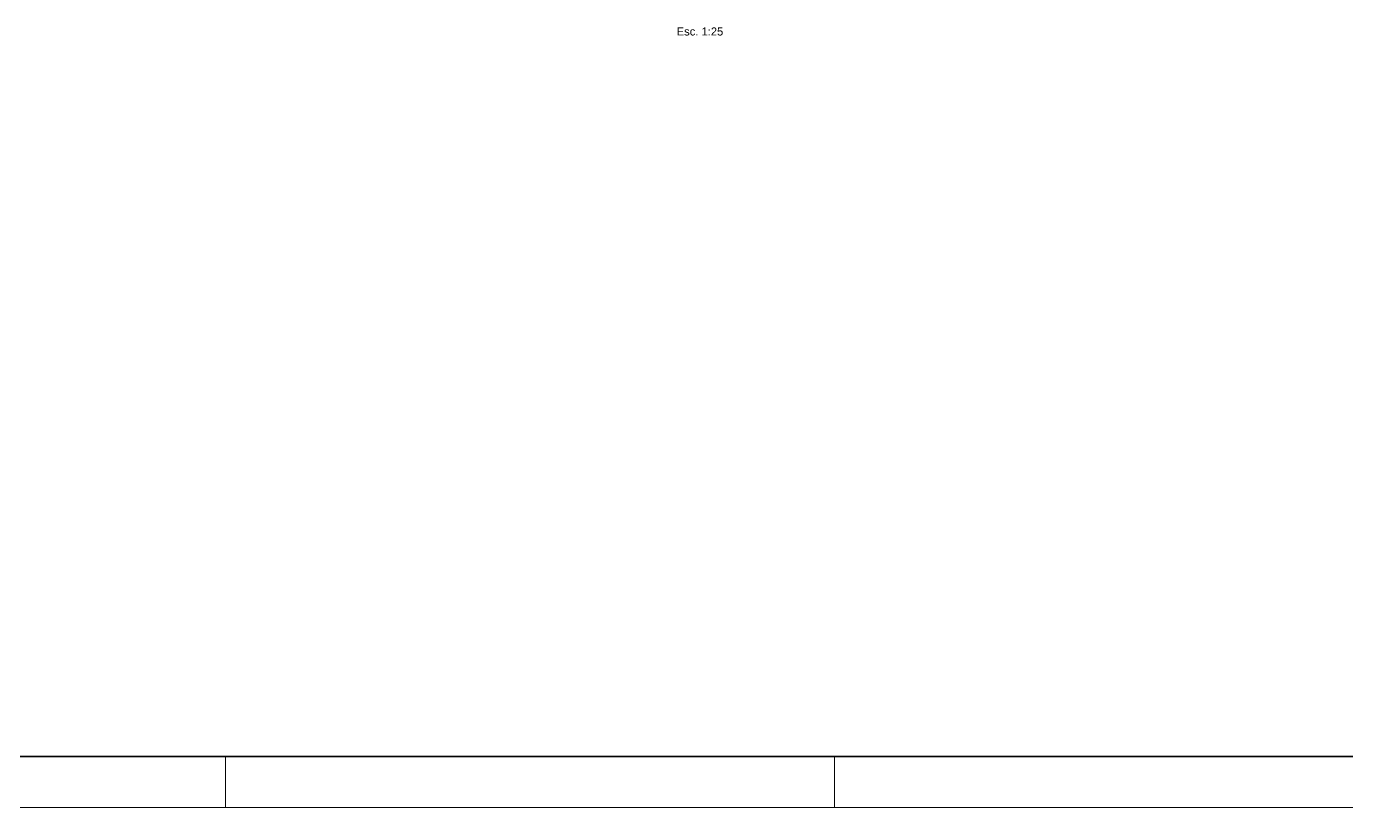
# Paper-space layout 'CAPS I e II_ FL 08.13 DETALHAMENTO DE PORTAS ' of a CAD drawing. Header units: metres. Extents: x 0 to 1400, y 0 to 841.
# Drawn here: x 290.4 to 549.5, y 0 to 153.3 of the extents above; entities that cross this region are included whole.
import ezdxf
from ezdxf.xclip import XClip

# ---------------------------------------------------------------- set-up
doc = ezdxf.new("R2010")
doc.units = ezdxf.units.M
doc.header["$MEASUREMENT"] = 0
doc.header["$XCLIPFRAME"] = 0
for name, color, linetype, lineweight in [('0_Caneta_No__1', 7, 'Continuous', 35), ('0_Caneta_No__5', 7, 'Continuous', 20), ('0_Caneta_No__7', 7, 'Continuous', 13), ('0_Caneta_No__8', 7, 'Continuous', 9)]:
    doc.layers.add(name, color=color, linetype=linetype, lineweight=lineweight)
doc.styles.add('GENERATED_STYLE_1', font='arial.ttf')

# ---------------------------------------------------------------- blocks, each defined once
blk = doc.blocks.new('Drawing_1_1', base_point=(27.6, 827.63))
at = {"layer": '0_Caneta_No__5', "color": 7, "linetype": 'Continuous', "lineweight": 20, "insert": (418.03, 151.53), "char_height": 1.57, "attachment_point": 7, "style": 'GENERATED_STYLE_1'}
blk.add_mtext('\\A1;{\\pql;\\pt0;\\fArial|b0|i0|c0|p0;\\W1.000000;Esc. 1:25}', dxfattribs=at)

psp = doc.layouts.new('CAPS I e II_ FL 08.13 DETALHAMENTO DE PORTAS ')

# ---------------------------------------------------------------- linework, layer by layer
at = {"layer": '0_Caneta_No__1', "color": 7, "linetype": 'Continuous', "lineweight": 35, "ltscale": 1000, "flags": 128}
psp.add_lwpolyline([(1004, 10), (1390, 10), (1390, 305), (1390, 831), (25, 831), (25, 10)], close=True, dxfattribs=at)
at = {"layer": '0_Caneta_No__7', "color": 7, "linetype": 'Continuous', "lineweight": 13, "ltscale": 1000, "flags": 128}
psp.add_lwpolyline([(1400, 0), (1400, 841), (0, 841), (0, 0)], close=True, dxfattribs=at)
at = {"layer": '0_Caneta_No__8', "color": 7, "linetype": 'Continuous', "lineweight": 9, "ltscale": 1000}
for p, q in [((329.5, 0), (329.5, 10)), ((449, 0), (449, 10))]:
    psp.add_line(p, q, dxfattribs=at)

# ---------------------------------------------------------------- block references
at = {"color": 64, "linetype": 'Continuous', "lineweight": 0, "ltscale": 1000, "true_color": 0x80aa00}
ref = psp.add_blockref('Drawing_1_1', (27.6, 827.63), dxfattribs=at)
XClip(ref).set_block_clipping_path([(27.5923725369, 827.6381340294), (27.5923725369, 136.6125430929), (792.8962344417, 136.6125430929), (792.8962344417, 364.0724860526), (1394.3636701186, 364.0724860526), (1394.3636701186, 827.6381340294)])

doc.saveas('drawing.dxf')
